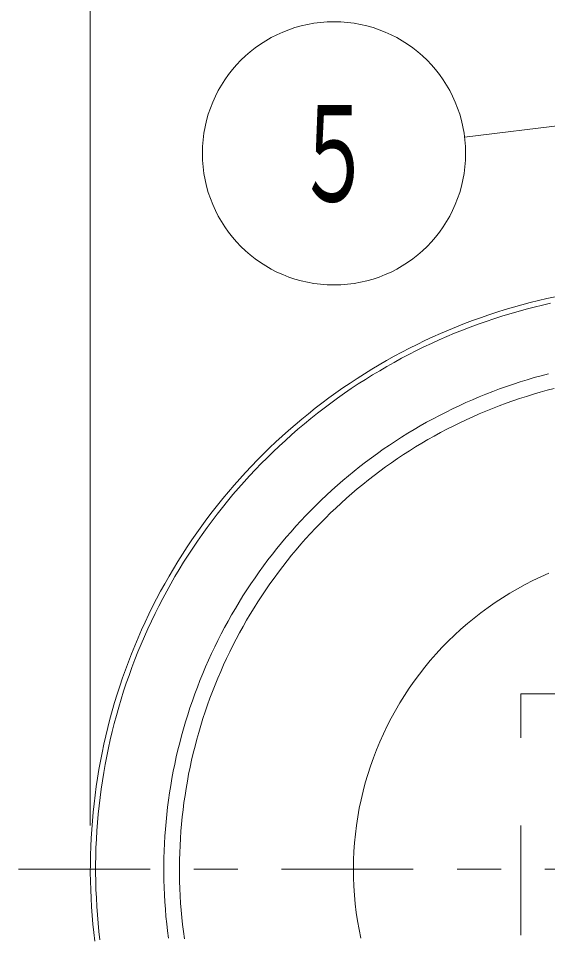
# Model space of a CAD drawing. Units: millimetres on the paper. Extents: x -385 to 0, y -594 to 267.
# Drawn here: x -320.02 to -307.96, y 150.99 to 171.92 of the extents above; entities that cross this region are included whole.
import ezdxf
from ezdxf.enums import TextEntityAlignment as Align

# ---------------------------------------------------------------- set-up
doc = ezdxf.new("R2010")
doc.units = ezdxf.units.MM
doc.linetypes.add('USER1', pattern=[4.5, 2.5, -2])
doc.linetypes.add('USER2', pattern=[6, 3, -1, 1, -1])
doc.layers.add('LY_1', color=140, linetype='Continuous', lineweight=50)
doc.styles.add('ＭＳ ゴシック', font='')
doc.styles.get('ＭＳ ゴシック').set_extended_font_data('MS Gothic')

msp = doc.modelspace()

# ---------------------------------------------------------------- linework, layer by layer
at = {"layer": 'LY_1', "color": 7, "lineweight": 13}
for p, q in [((-318.382, 153.522), (-318.382, 235.52)), ((-298.572, 170.598), (-309.852, 169.207))]:
    msp.add_line(p, q, dxfattribs=at)
at = {"layer": 'LY_1', "color": 7, "linetype": 'USER1', "lineweight": 13}
for p, q in [((-308.572, 156.522), (-295.238, 156.522)), ((-308.572, 146.522), (-308.572, 156.522))]:
    msp.add_line(p, q, dxfattribs=at)
at = {"layer": 'LY_1', "color": 7, "linetype": 'USER2', "lineweight": 13}
msp.add_line((-320.022, 152.522), (-290.17, 152.522), dxfattribs=at)
at = {"layer": 'LY_1', "color": 7, "lineweight": 13}
for points in [[(-318.281, 150.883), (-318.304, 151.078), (-318.324, 151.274), (-318.341, 151.469), (-318.355, 151.665), (-318.366, 151.861), (-318.374, 152.057), (-318.379, 152.253), (-318.382, 152.45), (-318.381, 152.646), (-318.378, 152.842), (-318.372, 153.039), (-318.363, 153.235), (-318.351, 153.431), (-318.336, 153.626), (-318.318, 153.822), (-318.298, 154.017), (-318.274, 154.212), (-318.248, 154.407), (-318.219, 154.601), (-318.187, 154.794), (-318.152, 154.988), (-318.114, 155.18), (-318.074, 155.372), (-318.03, 155.564), (-317.984, 155.755), (-317.935, 155.945), (-317.884, 156.134), (-317.829, 156.323), (-317.772, 156.511), (-317.712, 156.698), (-317.649, 156.884), (-317.583, 157.069), (-317.515, 157.253), (-317.444, 157.436), (-317.37, 157.618), (-317.294, 157.799), (-317.215, 157.978), (-317.133, 158.157), (-317.049, 158.334), (-316.962, 158.51), (-316.873, 158.685), (-316.781, 158.858), (-316.686, 159.03), (-316.589, 159.201), (-316.489, 159.37), (-316.387, 159.538), (-316.283, 159.704), (-316.176, 159.869), (-316.066, 160.032), (-315.955, 160.193), (-315.84, 160.353), (-315.724, 160.511), (-315.605, 160.667), (-315.484, 160.822), (-315.361, 160.975), (-315.235, 161.126), (-315.107, 161.275), (-314.977, 161.422), (-314.845, 161.567), (-314.711, 161.71), (-314.575, 161.852), (-314.437, 161.991), (-314.296, 162.128), (-314.154, 162.263), (-314.009, 162.396), (-313.863, 162.527), (-313.715, 162.656), (-313.565, 162.782), (-313.413, 162.907), (-313.259, 163.029), (-313.103, 163.149), (-312.946, 163.266), (-312.787, 163.381), (-312.626, 163.494), (-312.464, 163.604), (-312.3, 163.712), (-312.134, 163.818), (-311.967, 163.921), (-311.799, 164.021), (-311.629, 164.119), (-311.457, 164.215), (-311.284, 164.308), (-311.11, 164.399), (-310.934, 164.486), (-310.758, 164.572), (-310.58, 164.655), (-310.4, 164.735), (-310.22, 164.812), (-310.039, 164.887), (-309.856, 164.959), (-309.672, 165.029), (-309.488, 165.095), (-309.302, 165.159), (-309.116, 165.221), (-308.928, 165.279), (-308.74, 165.335), (-308.551, 165.388), (-308.361, 165.438), (-308.17, 165.485), (-307.979, 165.53), (-307.787, 165.572)], [(-318.164, 150.917), (-318.186, 151.107), (-318.205, 151.297), (-318.221, 151.487), (-318.235, 151.678), (-318.245, 151.869), (-318.254, 152.06), (-318.259, 152.251), (-318.262, 152.442), (-318.261, 152.633), (-318.259, 152.824), (-318.253, 153.015), (-318.244, 153.206), (-318.233, 153.397), (-318.219, 153.588), (-318.202, 153.778), (-318.183, 153.968), (-318.16, 154.158), (-318.135, 154.348), (-318.108, 154.537), (-318.077, 154.726), (-318.044, 154.914), (-318.008, 155.101), (-317.969, 155.289), (-317.928, 155.475), (-317.884, 155.661), (-317.837, 155.847), (-317.787, 156.031), (-317.735, 156.215), (-317.68, 156.398), (-317.623, 156.581), (-317.563, 156.762), (-317.5, 156.943), (-317.435, 157.122), (-317.367, 157.301), (-317.297, 157.479), (-317.224, 157.655), (-317.148, 157.831), (-317.07, 158.005), (-316.99, 158.179), (-316.907, 158.351), (-316.821, 158.522), (-316.733, 158.691), (-316.642, 158.86), (-316.55, 159.027), (-316.454, 159.193), (-316.357, 159.357), (-316.257, 159.52), (-316.154, 159.681), (-316.049, 159.841), (-315.942, 159.999), (-315.833, 160.156), (-315.721, 160.311), (-315.608, 160.465), (-315.492, 160.617), (-315.373, 160.767), (-315.253, 160.916), (-315.131, 161.062), (-315.006, 161.207), (-314.879, 161.35), (-314.751, 161.492), (-314.62, 161.631), (-314.487, 161.769), (-314.352, 161.904), (-314.216, 162.038), (-314.077, 162.17), (-313.937, 162.299), (-313.794, 162.427), (-313.65, 162.553), (-313.504, 162.676), (-313.357, 162.797), (-313.207, 162.916), (-313.056, 163.033), (-312.903, 163.148), (-312.748, 163.26), (-312.592, 163.371), (-312.435, 163.479), (-312.275, 163.584), (-312.114, 163.688), (-311.952, 163.789), (-311.788, 163.887), (-311.623, 163.984), (-311.457, 164.077), (-311.289, 164.169), (-311.12, 164.258), (-310.949, 164.345), (-310.778, 164.429), (-310.605, 164.51), (-310.431, 164.589), (-310.256, 164.666), (-310.08, 164.74), (-309.902, 164.812), (-309.724, 164.88), (-309.545, 164.947), (-309.364, 165.011), (-309.183, 165.072), (-309.001, 165.13), (-308.819, 165.186), (-308.635, 165.239), (-308.451, 165.29), (-308.266, 165.338), (-308.08, 165.383), (-307.894, 165.425)], [(-316.601, 150.951), (-316.622, 151.116), (-316.641, 151.281), (-316.658, 151.446), (-316.672, 151.612), (-316.684, 151.778), (-316.693, 151.944), (-316.7, 152.11), (-316.705, 152.276), (-316.707, 152.443), (-316.707, 152.609), (-316.705, 152.775), (-316.7, 152.942), (-316.693, 153.108), (-316.684, 153.274), (-316.672, 153.44), (-316.657, 153.605), (-316.641, 153.771), (-316.622, 153.936), (-316.6, 154.101), (-316.577, 154.266), (-316.551, 154.43), (-316.522, 154.594), (-316.492, 154.757), (-316.459, 154.92), (-316.423, 155.083), (-316.385, 155.245), (-316.345, 155.406), (-316.303, 155.567), (-316.258, 155.727), (-316.211, 155.887), (-316.162, 156.046), (-316.111, 156.204), (-316.057, 156.361), (-316.001, 156.518), (-315.943, 156.674), (-315.883, 156.829), (-315.82, 156.983), (-315.756, 157.136), (-315.689, 157.288), (-315.62, 157.44), (-315.548, 157.59), (-315.475, 157.739), (-315.4, 157.887), (-315.322, 158.034), (-315.242, 158.18), (-315.161, 158.325), (-315.077, 158.469), (-314.991, 158.611), (-314.903, 158.753), (-314.813, 158.893), (-314.721, 159.031), (-314.627, 159.168), (-314.532, 159.304), (-314.434, 159.439), (-314.334, 159.572), (-314.233, 159.704), (-314.129, 159.834), (-314.024, 159.963), (-313.917, 160.09), (-313.808, 160.216), (-313.698, 160.34), (-313.585, 160.463), (-313.471, 160.584), (-313.355, 160.703), (-313.238, 160.821), (-313.119, 160.937), (-312.998, 161.051), (-312.875, 161.164), (-312.751, 161.275), (-312.626, 161.384), (-312.499, 161.491), (-312.37, 161.596), (-312.24, 161.7), (-312.108, 161.801), (-311.975, 161.901), (-311.841, 161.999), (-311.705, 162.095), (-311.567, 162.189), (-311.429, 162.281), (-311.289, 162.371), (-311.148, 162.459), (-311.005, 162.545), (-310.862, 162.628), (-310.717, 162.71), (-310.571, 162.79), (-310.424, 162.868), (-310.276, 162.943), (-310.127, 163.017), (-309.977, 163.088), (-309.825, 163.158), (-309.673, 163.225), (-309.52, 163.29), (-309.366, 163.352), (-309.211, 163.413), (-309.055, 163.471), (-308.899, 163.527), (-308.741, 163.581), (-308.583, 163.632), (-308.424, 163.682), (-308.265, 163.729), (-308.105, 163.773), (-307.944, 163.816)], [(-316.239, 150.939), (-316.26, 151.101), (-316.28, 151.264), (-316.297, 151.427), (-316.311, 151.59), (-316.324, 151.754), (-316.334, 151.917), (-316.341, 152.081), (-316.347, 152.245), (-316.349, 152.409), (-316.35, 152.572), (-316.348, 152.736), (-316.344, 152.9), (-316.337, 153.064), (-316.328, 153.227), (-316.317, 153.391), (-316.303, 153.554), (-316.287, 153.717), (-316.268, 153.88), (-316.248, 154.042), (-316.224, 154.205), (-316.199, 154.367), (-316.171, 154.528), (-316.141, 154.689), (-316.108, 154.85), (-316.073, 155.01), (-316.036, 155.169), (-315.996, 155.328), (-315.954, 155.487), (-315.91, 155.644), (-315.864, 155.802), (-315.815, 155.958), (-315.764, 156.114), (-315.711, 156.269), (-315.655, 156.423), (-315.598, 156.576), (-315.538, 156.729), (-315.476, 156.88), (-315.411, 157.031), (-315.345, 157.181), (-315.276, 157.33), (-315.206, 157.477), (-315.133, 157.624), (-315.058, 157.77), (-314.981, 157.914), (-314.901, 158.058), (-314.82, 158.2), (-314.737, 158.341), (-314.651, 158.481), (-314.564, 158.62), (-314.474, 158.757), (-314.383, 158.893), (-314.29, 159.028), (-314.194, 159.161), (-314.097, 159.293), (-313.998, 159.423), (-313.897, 159.552), (-313.794, 159.68), (-313.69, 159.806), (-313.583, 159.93), (-313.475, 160.053), (-313.365, 160.175), (-313.253, 160.294), (-313.139, 160.413), (-313.024, 160.529), (-312.907, 160.644), (-312.789, 160.757), (-312.669, 160.869), (-312.547, 160.978), (-312.423, 161.086), (-312.299, 161.192), (-312.172, 161.296), (-312.044, 161.399), (-311.915, 161.499), (-311.784, 161.598), (-311.652, 161.694), (-311.518, 161.789), (-311.383, 161.882), (-311.246, 161.973), (-311.109, 162.062), (-310.97, 162.148), (-310.83, 162.233), (-310.688, 162.316), (-310.546, 162.397), (-310.402, 162.475), (-310.257, 162.552), (-310.111, 162.626), (-309.964, 162.699), (-309.816, 162.769), (-309.667, 162.837), (-309.517, 162.903), (-309.366, 162.966), (-309.214, 163.028), (-309.061, 163.087), (-308.908, 163.144), (-308.753, 163.199), (-308.598, 163.252), (-308.442, 163.302), (-308.286, 163.35), (-308.128, 163.396), (-307.97, 163.439), (-307.812, 163.481)], [(-312.217, 150.953), (-312.256, 151.148), (-312.291, 151.344), (-312.32, 151.54), (-312.344, 151.738), (-312.363, 151.936), (-312.376, 152.134), (-312.384, 152.333), (-312.386, 152.531), (-312.383, 152.73), (-312.375, 152.929), (-312.361, 153.127), (-312.342, 153.325), (-312.318, 153.522), (-312.288, 153.719), (-312.253, 153.915), (-312.213, 154.109), (-312.167, 154.303), (-312.116, 154.495), (-312.06, 154.686), (-311.999, 154.875), (-311.932, 155.062), (-311.861, 155.248), (-311.785, 155.431), (-311.703, 155.613), (-311.617, 155.792), (-311.526, 155.969), (-311.431, 156.143), (-311.33, 156.315), (-311.225, 156.483), (-311.116, 156.649), (-311.002, 156.812), (-310.883, 156.972), (-310.76, 157.128), (-310.634, 157.281), (-310.503, 157.431), (-310.368, 157.577), (-310.229, 157.719), (-310.086, 157.857), (-309.94, 157.992), (-309.79, 158.122), (-309.636, 158.249), (-309.479, 158.371), (-309.319, 158.489), (-309.156, 158.602), (-308.99, 158.711), (-308.821, 158.816), (-308.649, 158.916), (-308.474, 159.011), (-308.297, 159.101), (-308.118, 159.187), (-307.936, 159.268)]]:
    msp.add_lwpolyline(points, dxfattribs=at)
msp.add_circle((-312.829, 168.84), 3, dxfattribs=at)

# ---------------------------------------------------------------- texts
at = {"layer": 'LY_1', "color": 7, "style": 'ＭＳ ゴシック', "width": 0.6}
msp.add_text('５', height=2.199, dxfattribs=at).set_placement((-312.829, 168.84), align=Align.MIDDLE_CENTER)

doc.saveas('drawing.dxf')
